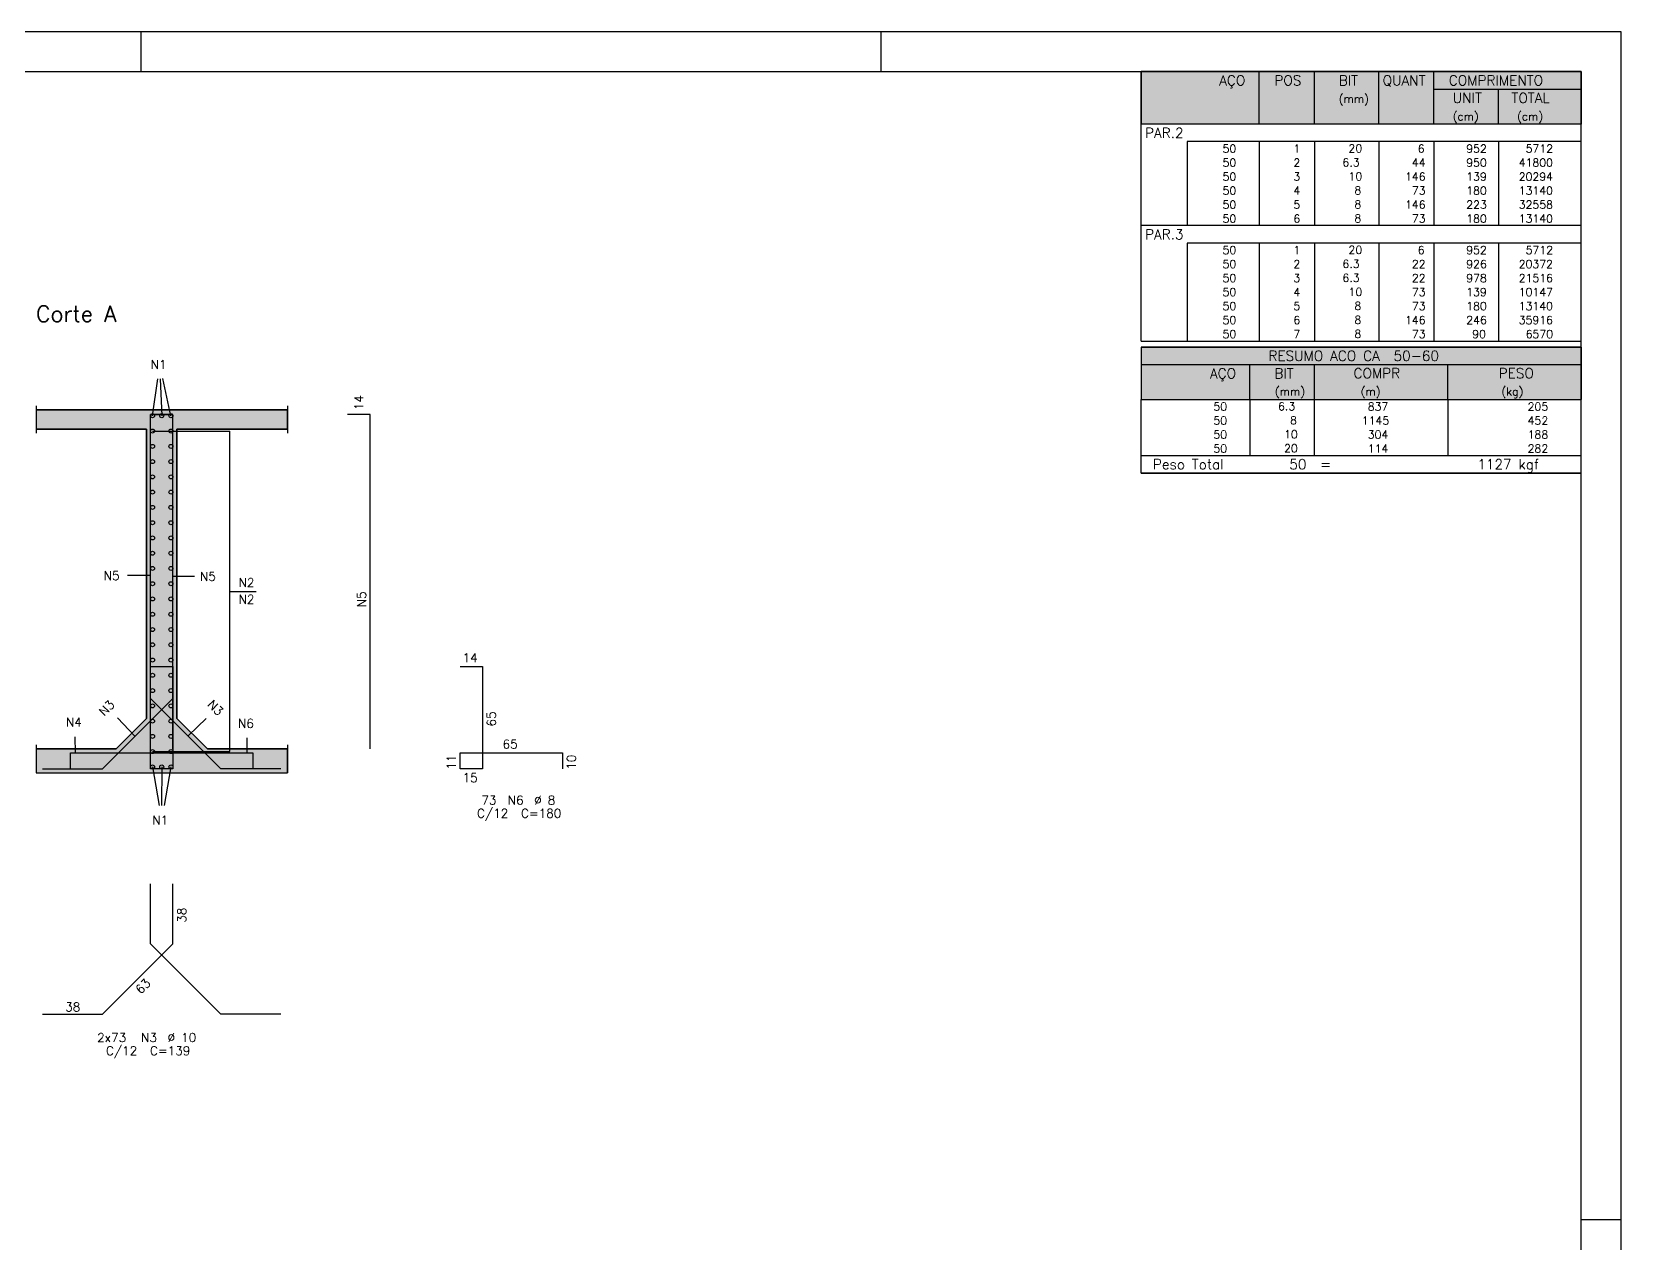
# Model space of a CAD drawing. Extents: x 0 to 84.1, y 0 to 59.4.
# Drawn here: x 44.37 to 84.1, y 29.11 to 59.4 of the extents above; entities that cross this region are included whole.
import ezdxf

# ---------------------------------------------------------------- set-up
doc = ezdxf.new("R2010")
doc.units = 0
doc.linetypes.add('ESTILO_TQS_0001', pattern=[0.85, 0.7, -0.15])
for name, color, linetype in [('1', 1, 'CONTINUOUS'), ('15', 15, 'CONTINUOUS'), ('2', 2, 'CONTINUOUS'), ('25', 1, 'CONTINUOUS'), ('26', 3, 'CONTINUOUS'), ('3', 3, 'CONTINUOUS'), ('51', 7, 'CONTINUOUS'), ('64', 7, 'CONTINUOUS')]:
    doc.layers.add(name, color=color, linetype=linetype)
doc.styles.get("Standard").update_dxf_attribs({"font": 'ROMANS.SHX'})

msp = doc.modelspace()

# ---------------------------------------------------------------- linework, layer by layer
at = {"layer": '1', "linetype": 'CONTINUOUS'}
for points in [[(72.1, 58.4025), (83.1, 58.4025), (83.1, 57.09), (72.1, 57.09), (72.1, 58.4025)], [(72.1, 50.202501), (83.1, 50.202501), (83.1, 51.515001), (72.1, 51.515001), (72.1, 50.202501)]]:
    msp.add_lwpolyline(points, dxfattribs=at)
for points in [[(72.1, 58.4025), (83.1, 58.4025), (83.1, 57.09)], [(72.1, 58.4025), (83.1, 57.09), (72.1, 57.09)], [(72.1, 58.4025), (72.1, 57.09), (72.1, 58.4025)], [(72.1, 50.202501), (83.1, 50.202501), (83.1, 51.515001)], [(72.1, 50.202501), (83.1, 51.515001), (72.1, 51.515001)], [(72.1, 50.202501), (72.1, 51.515001), (72.1, 50.202501)]]:
    msp.add_solid(points, dxfattribs=at)
at = {"layer": '15', "linetype": 'ESTILO_TQS_0001'}
for p, q in [((44.477795, 50.046402), (44.477795, 49.366402)), ((50.757795, 50.046402), (50.757795, 49.366402)), ((44.477795, 41.566402), (44.477795, 40.766402)), ((50.757795, 41.566402), (50.757795, 40.766402))]:
    msp.add_line(p, q, dxfattribs=at)
at = {"layer": '2', "linetype": 'CONTINUOUS'}
for p, q in [((84.1, 59.4), (0, 59.4)), ((47.1, 58.4), (47.1, 59.4)), ((65.6, 58.4), (65.6, 59.4)), ((84.1, 0), (84.1, 59.4)), ((72.1, 58.4025), (72.1, 57.09)), ((83.1, 58.4025), (72.1, 58.4025)), ((75.05, 57.09), (75.05, 58.4025)), ((76.43, 57.09), (76.43, 58.4025)), ((78.04, 57.09), (78.04, 58.4025)), ((79.42, 57.09), (79.42, 58.4025)), ((83.1, 57.09), (83.1, 58.4025)), ((79.42, 57.965), (83.1, 57.965)), ((81.03, 57.09), (81.03, 57.965)), ((83.1, 57.09), (72.1, 57.09)), ((72.1, 56.6525), (72.1, 57.09)), ((83.1, 57.09), (72.1, 57.09)), ((83.1, 56.6525), (83.1, 57.09)), ((72.1, 56.3025), (72.1, 56.6525)), ((83.1, 56.6525), (73.25, 56.6525)), ((73.25, 56.6525), (73.25, 56.3025)), ((75.05, 56.6525), (75.05, 56.3025)), ((76.43, 56.6525), (76.43, 56.3025)), ((78.04, 56.6525), (78.04, 56.3025)), ((79.42, 56.6525), (79.42, 56.3025)), ((81.03, 56.6525), (81.03, 56.3025)), ((83.1, 56.3025), (83.1, 56.6525)), ((72.1, 55.9525), (72.1, 56.3025)), ((73.25, 56.3025), (73.25, 55.9525)), ((75.05, 56.3025), (75.05, 55.9525)), ((76.43, 56.3025), (76.43, 55.9525)), ((78.04, 56.3025), (78.04, 55.9525)), ((79.42, 56.3025), (79.42, 55.9525)), ((81.03, 56.3025), (81.03, 55.9525)), ((83.1, 55.9525), (83.1, 56.3025)), ((72.1, 55.6025), (72.1, 55.9525)), ((73.25, 55.9525), (73.25, 55.6025)), ((75.05, 55.9525), (75.05, 55.6025)), ((76.43, 55.9525), (76.43, 55.6025)), ((78.04, 55.9525), (78.04, 55.6025)), ((79.42, 55.9525), (79.42, 55.6025)), ((81.03, 55.9525), (81.03, 55.6025)), ((83.1, 55.6025), (83.1, 55.9525)), ((72.1, 55.2525), (72.1, 55.6025)), ((72.1, 54.9025), (72.1, 55.2525)), ((73.25, 55.6025), (73.25, 55.2525)), ((73.25, 55.2525), (73.25, 54.9025)), ((75.05, 55.6025), (75.05, 55.2525)), ((75.05, 55.2525), (75.05, 54.9025)), ((76.43, 55.6025), (76.43, 55.2525)), ((76.43, 55.2525), (76.43, 54.9025)), ((78.04, 55.6025), (78.04, 55.2525)), ((78.04, 55.2525), (78.04, 54.9025)), ((79.42, 55.6025), (79.42, 55.2525)), ((79.42, 55.2525), (79.42, 54.9025)), ((81.03, 55.6025), (81.03, 55.2525)), ((81.03, 55.2525), (81.03, 54.9025)), ((83.1, 55.2525), (83.1, 55.6025)), ((83.1, 54.9025), (83.1, 55.2525)), ((72.1, 54.5525), (72.1, 54.9025)), ((73.25, 54.9025), (73.25, 54.5525)), ((75.05, 54.9025), (75.05, 54.5525)), ((76.43, 54.9025), (76.43, 54.5525)), ((78.04, 54.9025), (78.04, 54.5525)), ((79.42, 54.9025), (79.42, 54.5525)), ((81.03, 54.9025), (81.03, 54.5525)), ((83.1, 54.5525), (83.1, 54.9025)), ((72.1, 54.115), (72.1, 54.5525)), ((83.1, 54.5525), (72.1, 54.5525)), ((83.1, 54.115), (83.1, 54.5525)), ((72.1, 53.765), (72.1, 54.115)), ((83.1, 54.115), (73.25, 54.115)), ((73.25, 54.115), (73.25, 53.765)), ((75.05, 54.115), (75.05, 53.765)), ((76.43, 54.115), (76.43, 53.765)), ((78.04, 54.115), (78.04, 53.765)), ((79.42, 54.115), (79.42, 53.765)), ((81.03, 54.115), (81.03, 53.765)), ((83.1, 53.765), (83.1, 54.115)), ((72.1, 53.415), (72.1, 53.765)), ((73.25, 53.765), (73.25, 53.415)), ((75.05, 53.765), (75.05, 53.415)), ((76.43, 53.765), (76.43, 53.415)), ((78.04, 53.765), (78.04, 53.415)), ((79.42, 53.765), (79.42, 53.415)), ((81.03, 53.765), (81.03, 53.415)), ((83.1, 53.415), (83.1, 53.765)), ((72.1, 53.065001), (72.1, 53.415)), ((73.25, 53.415), (73.25, 53.065001)), ((75.05, 53.415), (75.05, 53.065001)), ((76.43, 53.415), (76.43, 53.065001)), ((78.04, 53.415), (78.04, 53.065001)), ((79.42, 53.415), (79.42, 53.065001)), ((81.03, 53.415), (81.03, 53.065001)), ((83.1, 53.065001), (83.1, 53.415)), ((72.1, 52.715001), (72.1, 53.065001)), ((73.25, 53.065001), (73.25, 52.715001)), ((75.05, 53.065001), (75.05, 52.715001)), ((76.43, 53.065001), (76.43, 52.715001)), ((78.04, 53.065001), (78.04, 52.715001)), ((79.42, 53.065001), (79.42, 52.715001)), ((81.03, 53.065001), (81.03, 52.715001)), ((83.1, 52.715001), (83.1, 53.065001)), ((72.1, 52.365001), (72.1, 52.715001)), ((73.25, 52.715001), (73.25, 52.365001)), ((75.05, 52.715001), (75.05, 52.365001)), ((76.43, 52.715001), (76.43, 52.365001)), ((78.04, 52.715001), (78.04, 52.365001)), ((79.42, 52.715001), (79.42, 52.365001)), ((81.03, 52.715001), (81.03, 52.365001)), ((83.1, 52.365001), (83.1, 52.715001)), ((72.1, 52.015001), (72.1, 52.365001)), ((73.25, 52.365001), (73.25, 52.015001)), ((75.05, 52.365001), (75.05, 52.015001)), ((76.43, 52.365001), (76.43, 52.015001)), ((78.04, 52.365001), (78.04, 52.015001)), ((79.42, 52.365001), (79.42, 52.015001)), ((81.03, 52.365001), (81.03, 52.015001)), ((83.1, 52.015001), (83.1, 52.365001)), ((72.1, 51.665001), (72.1, 52.015001)), ((72.1, 51.665001), (83.1, 51.665001)), ((73.25, 52.015001), (73.25, 51.665001)), ((75.05, 52.015001), (75.05, 51.665001)), ((76.43, 52.015001), (76.43, 51.665001)), ((78.04, 52.015001), (78.04, 51.665001)), ((79.42, 52.015001), (79.42, 51.665001)), ((81.03, 52.015001), (81.03, 51.665001)), ((83.1, 51.665001), (83.1, 52.015001)), ((72.1, 51.515001), (72.1, 50.202501)), ((72.1, 51.515001), (83.1, 51.515001)), ((83.1, 51.515001), (83.1, 50.202501)), ((72.1, 51.077501), (83.1, 51.077501)), ((74.82, 50.202501), (74.82, 51.077501)), ((76.43, 50.202501), (76.43, 51.077501)), ((79.765, 50.202501), (79.765, 51.077501)), ((72.1, 50.202501), (83.1, 50.202501)), ((72.1, 49.852501), (72.1, 50.202501)), ((74.82, 50.202501), (74.82, 49.852501)), ((76.43, 49.852501), (76.43, 50.202501)), ((79.765, 50.202501), (79.765, 49.852501)), ((83.1, 49.852501), (83.1, 50.202501)), ((72.1, 49.5025), (72.1, 49.852501)), ((74.82, 49.852501), (74.82, 49.502501)), ((76.43, 49.5025), (76.43, 49.852501)), ((79.765, 49.852501), (79.765, 49.5025)), ((83.1, 49.5025), (83.1, 49.852501)), ((72.1, 49.1525), (72.1, 49.5025)), ((74.82, 49.5025), (74.82, 49.1525)), ((76.43, 49.1525), (76.43, 49.5025)), ((79.765, 49.5025), (79.765, 49.1525)), ((83.1, 49.1525), (83.1, 49.5025)), ((72.1, 48.802499), (72.1, 49.1525)), ((74.82, 49.1525), (74.82, 48.8025)), ((76.43, 48.802499), (76.43, 49.1525)), ((79.765, 49.1525), (79.765, 48.802499)), ((83.1, 48.802499), (83.1, 49.1525)), ((72.1, 48.802499), (83.1, 48.802499)), ((72.1, 48.364999), (72.1, 48.802499)), ((72.1, 48.802499), (83.1, 48.802499)), ((83.1, 48.364999), (83.1, 48.802499)), ((83.1, 48.364999), (72.1, 48.364999)), ((72.1, 48.364999), (83.1, 48.364999)), ((83.1, 29.7), (84.1, 29.7))]:
    msp.add_line(p, q, dxfattribs=at)
for centre in [(47.387795, 49.79668), (47.617795, 49.79668), (47.847795, 49.79668), (47.387795, 49.414941), (47.847795, 49.414941), (47.387795, 49.033202), (47.847795, 49.033202), (47.387795, 48.651463), (47.847795, 48.651463), (47.387795, 48.269723), (47.847795, 48.269723), (47.387795, 47.887984), (47.847795, 47.887984), (47.387795, 47.506245), (47.847795, 47.506245), (47.387795, 47.124506), (47.847795, 47.124506), (47.387795, 46.742767), (47.847795, 46.742767), (47.387795, 46.361028), (47.847795, 46.361028), (47.387795, 45.979289), (47.847795, 45.979289), (47.387795, 45.59755), (47.847795, 45.59755), (47.387795, 45.21581), (47.847795, 45.21581), (47.387795, 44.834071), (47.387795, 44.452332), (47.847795, 44.834071), (47.847795, 44.452332), (47.387795, 44.070593), (47.847795, 44.070593), (47.387795, 43.688854), (47.847795, 43.688854), (47.387795, 43.307115), (47.847795, 43.307115), (47.387795, 42.925376), (47.847795, 42.925376), (47.387795, 42.543637), (47.847795, 42.543637), (47.387795, 42.161897), (47.847795, 42.161897), (47.387795, 41.780158), (47.847795, 41.780158), (47.387795, 41.398419), (47.847795, 41.398419), (47.387795, 41.01668), (47.617795, 41.01668), (47.847795, 41.01668)]:
    msp.add_circle(centre, 0.05, dxfattribs=at)
at = {"layer": '25', "linetype": 'CONTINUOUS'}
for p, q in [((47.387795, 49.79668), (47.517728, 50.720847)), ((47.847795, 49.79668), (47.64672, 50.72559)), ((47.387795, 49.414941), (49.317795, 49.414941)), ((49.317795, 41.398419), (49.317795, 49.414941)), ((47.334616, 45.806943), (46.766107, 45.805759)), ((47.907355, 45.789841), (48.436288, 45.786999)), ((49.317795, 45.40668), (49.977795, 45.40668)), ((46.945988, 41.781569), (46.51292, 42.247326)), ((48.284574, 41.803913), (48.724503, 42.224544)), ((45.460543, 41.368575), (45.456303, 41.772652)), ((49.752522, 41.388392), (49.754043, 41.742458)), ((47.387795, 41.398419), (49.317795, 41.398419)), ((47.387795, 41.01668), (47.551277, 40.051746)), ((47.847795, 41.01668), (47.676826, 40.051279))]:
    msp.add_line(p, q, dxfattribs=at)
at = {"layer": '26', "linetype": 'CONTINUOUS'}
msp.add_lwpolyline([(46.477795, 41.46668), (44.477795, 41.46668), (44.477795, 40.86668), (50.757795, 40.86668), (50.757795, 41.46668), (48.757795, 41.46668), (47.997795, 42.22668), (47.997795, 49.46668), (50.757795, 49.46668), (50.757795, 49.94668), (44.477795, 49.94668), (44.477795, 49.46668), (47.237795, 49.46668), (47.237795, 42.22668), (46.477795, 41.46668)], dxfattribs=at)
for points in [[(44.477795, 49.46668), (47.237795, 49.46668), (44.477795, 49.94668)], [(47.237795, 49.46668), (50.757795, 49.94668), (44.477795, 49.94668)], [(50.757795, 49.94668), (47.237795, 49.46668), (47.997795, 49.46668)], [(50.757795, 49.46668), (50.757795, 49.94668), (47.997795, 49.46668)], [(47.997795, 49.46668), (47.237795, 49.46668), (47.997795, 42.22668)], [(47.237795, 49.46668), (47.237795, 42.22668), (47.997795, 42.22668)], [(47.237795, 42.22668), (46.477795, 41.46668), (48.757795, 41.46668)], [(47.997795, 42.22668), (47.237795, 42.22668), (48.757795, 41.46668)], [(46.477795, 41.46668), (44.477795, 41.46668), (50.757795, 40.86668)], [(50.757795, 40.86668), (44.477795, 41.46668), (44.477795, 40.86668)], [(48.757795, 41.46668), (46.477795, 41.46668), (50.757795, 40.86668)], [(50.757795, 40.86668), (50.757795, 41.46668), (48.757795, 41.46668)]]:
    msp.add_solid(points, dxfattribs=at)
at = {"layer": '3', "linetype": 'CONTINUOUS'}
for p, q in [((83.1, 58.4), (2.499999, 58.4)), ((83.1, 1), (83.1, 58.4))]:
    msp.add_line(p, q, dxfattribs=at)
at = {"layer": '51', "linetype": 'CONTINUOUS'}
for p, q in [((47.582224, 50.723218), (47.617795, 49.79668)), ((44.477795, 49.94668), (47.237795, 49.94668)), ((47.237795, 49.94668), (47.237795, 49.94668)), ((47.237795, 49.94668), (47.997795, 49.94668)), ((47.997795, 49.94668), (47.997795, 49.94668)), ((47.997795, 49.94668), (50.757795, 49.94668)), ((47.237795, 49.46668), (44.477795, 49.46668)), ((47.237795, 42.22668), (47.237795, 49.46668)), ((50.757795, 49.46668), (47.997795, 49.46668)), ((47.997795, 49.46668), (47.997795, 42.22668)), ((46.477795, 41.46668), (47.237795, 42.22668)), ((47.997795, 42.22668), (48.757795, 41.46668)), ((44.477795, 41.46668), (46.477795, 41.46668)), ((48.757795, 41.46668), (50.757795, 41.46668)), ((47.617795, 41.01668), (47.614052, 40.051512)), ((44.477795, 40.86668), (50.757795, 40.86668))]:
    msp.add_line(p, q, dxfattribs=at)
at = {"layer": '64', "linetype": 'CONTINUOUS'}
for p, q in [((47.337795, 41.46668), (47.337795, 49.82668)), ((47.337795, 49.82668), (47.897795, 49.82668)), ((47.897795, 49.82668), (47.337795, 49.82668)), ((47.897795, 41.46668), (47.897795, 49.82668)), ((52.825416, 49.82668), (52.265416, 49.82668)), ((52.825416, 41.46668), (52.825416, 49.82668)), ((47.337795, 42.72668), (47.337795, 44.22668)), ((47.897795, 42.72668), (47.897795, 44.22668)), ((47.337795, 43.52668), (47.897795, 43.52668)), ((47.337795, 40.96668), (47.337795, 43.52668)), ((47.337795, 43.52668), (47.897795, 43.52668)), ((47.897795, 43.52668), (47.897795, 40.96668)), ((55.077795, 43.52668), (55.637795, 43.52668)), ((55.637795, 43.52668), (55.637795, 40.96668)), ((46.137795, 40.96668), (47.897795, 42.72668)), ((49.097795, 40.96668), (47.337795, 42.72668)), ((45.337795, 40.96668), (45.337795, 41.36668)), ((45.337795, 41.36668), (47.897795, 41.36668)), ((47.337795, 40.96668), (47.337795, 41.36668)), ((47.337795, 41.36668), (49.897795, 41.36668)), ((47.897795, 41.36668), (47.897795, 40.96668)), ((49.897795, 41.36668), (49.897795, 40.96668)), ((55.077795, 40.96668), (55.077795, 41.36668)), ((55.077795, 41.36668), (57.637795, 41.36668)), ((57.637795, 41.36668), (57.637795, 40.96668)), ((44.637795, 40.96668), (46.137795, 40.96668)), ((47.897795, 40.96668), (47.337795, 40.96668)), ((47.897795, 40.96668), (47.337795, 40.96668)), ((50.597795, 40.96668), (49.097795, 40.96668)), ((55.637795, 40.96668), (55.077795, 40.96668)), ((47.337795, 36.590915), (47.337795, 38.090915)), ((47.897795, 36.590915), (47.897795, 38.090915)), ((46.137795, 34.830915), (47.897795, 36.590915)), ((49.097795, 34.830915), (47.337795, 36.590915)), ((44.637795, 34.830915), (46.137795, 34.830915)), ((50.597795, 34.830915), (49.097795, 34.830915))]:
    msp.add_line(p, q, dxfattribs=at)

# ---------------------------------------------------------------- texts
at = {"layer": '2', "linetype": 'CONTINUOUS'}
for s, height, p in [('AÇO', 0.25, (74.04958, 58.05875)), ('POS', 0.25, (75.43, 58.05875)), ('BIT', 0.25, (77.04, 58.05875)), ('QUANT', 0.25, (78.136489, 58.05875)), ('COMPRIMENTO', 0.25, (79.789469, 58.05875)), ('(mm)', 0.2, (77.04, 57.62125)), ('UNIT', 0.25, (79.886854, 57.62125)), ('TOTAL', 0.25, (81.359307, 57.62125)), ('(cm)', 0.2, (79.886854, 57.18375)), ('(cm)', 0.2, (81.496854, 57.18375)), ('PAR.2', 0.25, (72.195798, 56.74625)), ('     50 ', 0.2, (73.389661, 56.3775)), ('  1', 0.2, (75.63, 56.3775)), ('     20', 0.2, (76.536543, 56.383544)), ('    6', 0.2, (78.42, 56.3775)), ('    952', 0.2, (79.63, 56.3775)), ('   5712', 0.2, (81.263622, 56.3775)), ('     50 ', 0.2, (73.389661, 56.0275)), ('  2', 0.2, (75.63, 56.0275)), ('    6.3', 0.2, (76.536543, 56.033544)), ('   44', 0.2, (78.42, 56.0275)), ('    950', 0.2, (79.63, 56.0275)), ('  41800', 0.2, (81.263622, 56.0275)), ('     50 ', 0.2, (73.389661, 55.6775)), ('  3', 0.2, (75.63, 55.6775)), ('     10', 0.2, (76.536543, 55.683544)), ('  146', 0.2, (78.42, 55.6775)), ('    139', 0.2, (79.63, 55.6775)), ('  20294', 0.2, (81.263622, 55.6775)), ('     50 ', 0.2, (73.389661, 55.3275)), ('  4', 0.2, (75.63, 55.3275)), ('      8', 0.2, (76.536543, 55.333544)), ('   73', 0.2, (78.42, 55.3275)), ('    180', 0.2, (79.63, 55.3275)), ('  13140', 0.2, (81.263622, 55.3275)), ('     50 ', 0.2, (73.389661, 54.9775)), ('  5', 0.2, (75.63, 54.9775)), ('      8', 0.2, (76.536543, 54.983544)), ('      8', 0.2, (76.536543, 54.633544)), ('  146', 0.2, (78.42, 54.9775)), ('    223', 0.2, (79.63, 54.9775)), ('  32558', 0.2, (81.263622, 54.9775)), ('PAR.3', 0.25, (72.195798, 54.20875)), ('     50 ', 0.2, (73.389661, 54.6275)), ('  6', 0.2, (75.63, 54.6275)), ('   73', 0.2, (78.42, 54.6275)), ('    180', 0.2, (79.63, 54.6275)), ('  13140', 0.2, (81.263622, 54.6275)), ('     50 ', 0.2, (73.389661, 53.84)), ('  1', 0.2, (75.63, 53.84)), ('     20', 0.2, (76.536543, 53.846044)), ('    6', 0.2, (78.42, 53.84)), ('    952', 0.2, (79.63, 53.84)), ('   5712', 0.2, (81.263622, 53.84)), ('     50 ', 0.2, (73.389661, 53.49)), ('  2', 0.2, (75.63, 53.49)), ('    6.3', 0.2, (76.536543, 53.496044)), ('   22', 0.2, (78.42, 53.49)), ('    926', 0.2, (79.63, 53.49)), ('  20372', 0.2, (81.263622, 53.49)), ('     50 ', 0.2, (73.389661, 53.14)), ('  3', 0.2, (75.63, 53.14)), ('    6.3', 0.2, (76.536543, 53.146044)), ('   22', 0.2, (78.42, 53.14)), ('    978', 0.2, (79.63, 53.14)), ('  21516', 0.2, (81.263622, 53.14)), ('     50 ', 0.2, (73.389661, 52.79)), ('  4', 0.2, (75.63, 52.79)), ('     10', 0.2, (76.536543, 52.796044)), ('   73', 0.2, (78.42, 52.79)), ('    139', 0.2, (79.63, 52.79)), ('  10147', 0.2, (81.263622, 52.79)), ('     50 ', 0.2, (73.389661, 52.440001)), ('  5', 0.2, (75.63, 52.440001)), ('      8', 0.2, (76.536543, 52.446044)), ('   73', 0.2, (78.42, 52.440001)), ('    180', 0.2, (79.63, 52.440001)), ('  13140', 0.2, (81.263622, 52.440001)), ('     50 ', 0.2, (73.389661, 52.090001)), ('  6', 0.2, (75.63, 52.090001)), ('      8', 0.2, (76.536543, 52.096045)), ('  146', 0.2, (78.42, 52.090001)), ('    246', 0.2, (79.63, 52.090001)), ('  35916', 0.2, (81.263622, 52.090001)), ('     50 ', 0.2, (73.389661, 51.740001)), ('  7', 0.2, (75.63, 51.740001)), ('      8', 0.2, (76.536543, 51.746045)), ('   73', 0.2, (78.42, 51.740001)), ('     90', 0.2, (79.63, 51.740001)), ('   6570', 0.2, (81.263622, 51.740001)), ('RESUMO ACO CA  50-60', 0.25, (75.280497, 51.171251)), ('AÇO', 0.25, (73.81958, 50.733751)), ('BIT', 0.25, (75.43, 50.733751)), ('COMPR', 0.25, (77.408841, 50.737352)), ('PESO', 0.25, (81.03784, 50.737352)), ('(mm)', 0.2, (75.443861, 50.306251)), ('(m)', 0.2, (77.586146, 50.306251)), ('(kg)', 0.2, (81.106442, 50.306251)), ('     50 ', 0.2, (73.159661, 49.927501)), ('    6.3', 0.2, (74.926542, 49.933545)), ('    837', 0.2, (77.167658, 49.927501)), ('     205', 0.2, (81.015265, 49.927501)), ('     50 ', 0.2, (73.159661, 49.5775)), ('      8', 0.2, (74.926542, 49.583544)), ('   1145', 0.2, (77.167658, 49.577501)), ('     452', 0.2, (81.015265, 49.577501)), ('     50 ', 0.2, (73.159661, 49.2275)), ('     10', 0.2, (74.926542, 49.233544)), ('    304', 0.2, (77.167658, 49.227501)), ('     188', 0.2, (81.015265, 49.227501)), ('     50 ', 0.2, (73.159661, 48.8775)), ('     20', 0.2, (74.926542, 48.883544)), ('    114', 0.2, (77.167658, 48.8775)), ('     282', 0.2, (81.015265, 48.8775)), ('Peso Total        50  =', 0.25, (72.392829, 48.458749)), ('    1127 kgf', 0.25, (79.757004, 48.458749))]:
    msp.add_text(s, height=height, dxfattribs=at).set_placement(p)
at = {"layer": '25', "linetype": 'CONTINUOUS'}
for s, p in [('N1', (47.338924, 50.969987)), ('N5', (46.168387, 45.689993)), ('N5', (48.574004, 45.670023)), ('N2', (49.537795, 45.51668)), ('N2', (49.537795, 45.09868)), ('N4', (45.222445, 42.025353)), ('N6', (49.525623, 41.995176)), ('N1', (47.382702, 39.574191))]:
    msp.add_text(s, height=0.22, dxfattribs=at).set_placement(p)
for s, rotation, p in [('N5', 90, (52.724546, 45.008162)), ('N3', 45, (46.181206, 42.27267)), ('N3', 315, (48.746333, 42.559985))]:
    msp.add_text(s, height=0.22, rotation=rotation, dxfattribs=at).set_placement(p)
at = {"layer": '26', "linetype": 'CONTINUOUS'}
for s, rotation, p in [('14', 90, (52.655416, 49.93668)), ('65', 90, (55.967795, 42.02668)), ('11', 90, (54.967795, 40.94668)), ('10', 90, (57.967795, 40.94668)), ('38', 90, (48.227795, 37.120915)), ('63', 45, (47.095577, 35.322006))]:
    msp.add_text(s, height=0.22, rotation=rotation, dxfattribs=at).set_placement(p)
for s, p in [('14', (55.137795, 43.63668)), ('65', (56.137795, 41.47668)), ('15', (55.137795, 40.63668)), ('73', (55.607494, 40.07584)), ('N6', (56.267494, 40.07584)), ('%%c 8', (56.927494, 40.07584)), ('C/12', (55.497494, 39.74584)), ('C=180', (56.597494, 39.74584)), ('38', (45.205822, 34.903306)), ('2x73', (46.003331, 34.138824)), ('N3', (47.103331, 34.138824)), ('%%c 10', (47.763331, 34.138824)), ('C/12', (46.223331, 33.808824)), ('C=139', (47.323331, 33.808824))]:
    msp.add_text(s, height=0.22, dxfattribs=at).set_placement(p)
at = {"layer": '51', "linetype": 'CONTINUOUS'}
msp.add_text('Corte A', height=0.4, dxfattribs=at).set_placement((44.477795, 52.14668))

doc.saveas('drawing.dxf')
